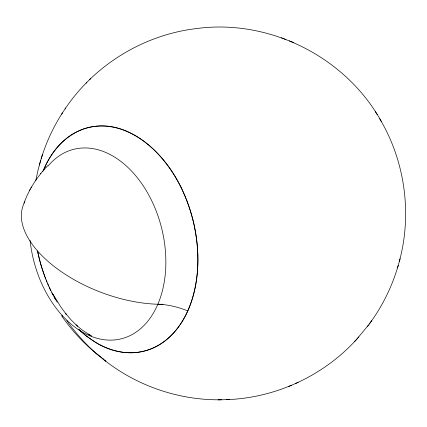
<?xml version="1.0" encoding="UTF-8"?>
<svg xmlns="http://www.w3.org/2000/svg" width="427" height="427" viewBox="0 0 427 427"><rect width="100%" height="100%" fill="white"/><g stroke="black" fill="none" stroke-linecap="round" stroke-linejoin="round"><path stroke-width="0.64" d="M35.831 180.616L37.838 170.853L40.634 160.611M399.314 261.521C412.274 213.858 405.063 161.118 379.683 118.733M369.12 324.216C382.282 306.57 392.173 286.48 398.247 265.322M397.537 267.9L400.094 258.698M41.184 158.823C46.041 142.623 53.258 127.113 62.427 112.904M39.3 165.068L42.412 154.702M23.96 203.097L26.986 195.705L30.136 189.423M30.845 188.142L35.777 180.13L42.497 171.392M29.436 190.704L31.47 186.994M65.053 108.933C94.484 64.925 143.611 34.854 196.174 28.604C269.32 18.521 345.907 57.085 381.514 121.759M61.6 114.18L65.657 108.004M62.128 315.147L61.787 316.081L62.555 316.402M356.225 339.828L368.336 325.267M370.433 322.396L371.666 320.72M367.61 326.244L370.113 322.871M40.602 173.661L40.864 173.362M42.342 171.569L45.935 167.56M357.959 337.901L358.829 336.946M226.273 399.667C275.089 398.097 322.919 376.182 355.91 340.143M354.511 341.68L357.362 338.574M45.876 167.624L47.819 165.612M89.691 79.598L90.786 78.525M86.073 83.174L86.905 82.352M288.609 386.494L291.524 385.239M295.575 383.467L298.243 382.314M82.673 129.274C90.166 126.589 98.199 125.469 106.142 126.029A111.452 76.711 76.1 0 1 125.415 130.673C142.276 137.697 156.298 150.304 167.261 164.721A111.607 76.919 76 0 1 181.299 187.779M137.74 352.35C129.845 353.31 121.786 352.654 114.121 350.562A111.201 76.385 75.8 0 1 96.166 342.812L86.233 335.937L78.675 329.34M102.854 358.931C136.08 385.741 178.838 400.499 221.533 399.779M218.112 399.864L229.512 399.587M281.441 37.779L285.909 39.546M289.228 40.848L293.701 42.615M91.784 336.049L88.4 334.314L90.455 335.371L82.395 330.183L76.054 324.926L77.42 326.148L71.176 319.983L65.379 313.247L66.276 314.357L60.677 306.757L53.103 294.288M104.754 360.078L105.832 360.826M103.718 359.294C87.583 347.498 73.567 332.895 62.112 316.53M66.777 320.618C76.027 333.546 86.686 345.55 98.957 355.691M95.963 353.241L105.8 361.333M375.317 111.57L377.212 114.698M181.294 187.784C187.517 200.674 192.022 214.375 194.835 228.408M47.691 283.79L48.683 286.085M45.081 277.326L45.785 279.103M46.249 280.288L46.949 282.066M44.862 276.717L41.697 267.393M40.351 262.776L41.526 266.816M40.186 262.199L37.779 252.165M187.789 310.941A115.359 79.369 75.9 0 1 137.724 352.286M194.755 228.418A115.413 79.363 75.9 0 1 187.773 310.925A57.869 33.957 24.5 0 0 157.873 304.237M43.196 170.827A115.199 79.225 75.9 0 1 153.282 149.167A115.199 79.225 75.9 0 1 188.926 308.198A115.199 79.225 75.9 0 1 78.733 329.388M57.218 302.263A115.199 79.225 75.9 0 1 37.523 250.911M55.505 299.551A111.052 76.177 75.8 0 1 54.064 296.962M52.937 294.865A111.052 76.177 75.8 0 1 51.832 292.719M50.76 290.547A111.052 76.177 75.8 0 1 49.19 287.211M43.18 170.923A115.359 79.299 76 0 1 82.689 129.338M48.059 166.023A97.682 65.988 75.9 0 1 154.275 206.326A97.682 65.988 75.9 0 1 122.319 338.526A97.682 65.988 75.9 0 1 30.071 240.444M163.077 304.286A103.345 53.594 20.9 0 1 57.026 268.626A103.345 53.594 20.9 0 1 24.846 201.774"/></g></svg>
